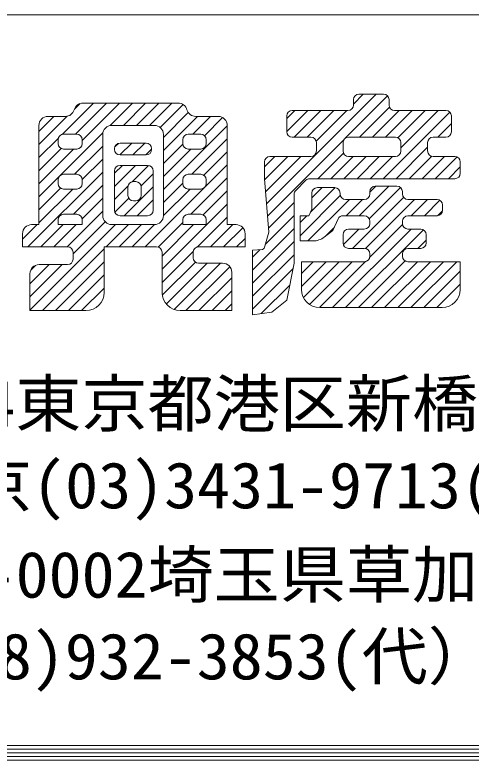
# Model space of a CAD drawing. Units: millimetres at full size; details may follow other scales. Extents: x -3475 to 3471, y -1129 to 1133.
# Drawn here: x 932.9 to 1007.1, y -1129.1 to -1007.9 of the extents above; entities that cross this region are included whole.
import ezdxf
from ezdxf.enums import TextEntityAlignment as Align

# ---------------------------------------------------------------- set-up
doc = ezdxf.new("R2010")
doc.units = ezdxf.units.MM
doc.header["$LTSCALE"] = 4
doc.layers.add('0-0_0', color=7, linetype='Continuous', lineweight=9)
doc.layers.add('1-3_WAKU', color=7, linetype='Continuous', lineweight=9)
doc.styles.add('ＭＳ ゴシック', font='')
doc.styles.get('ＭＳ ゴシック').set_extended_font_data('MS Gothic')

msp = doc.modelspace()

# ---------------------------------------------------------------- linework, layer by layer
at = {"layer": '0-0_0'}
for p, q in [((973.856, -1038.66), (991.708, -1020.808)), ((986.666, -1027.973), (993.541, -1021.097)), ((987.988, -1022.408), (989.587, -1020.808)), ((987.988, -1021.696), (987.988, -1022.572)), ((992.89, -1020.808), (988.876, -1020.808)), ((993.778, -1022.572), (993.778, -1021.696)), ((940.608, -1027.361), (945.714, -1022.255)), ((942.626, -1023.222), (943.501, -1022.347)), ((942.774, -1027.317), (947.836, -1022.255)), ((943.898, -1028.314), (949.957, -1022.255)), ((959.489, -1022.255), (944.007, -1022.255)), ((948.44, -1025.894), (952.078, -1022.255)), ((950.584, -1025.871), (954.2, -1022.255)), ((952.705, -1025.871), (956.321, -1022.255)), ((954.826, -1025.871), (958.442, -1022.255)), ((956.591, -1026.228), (960.31, -1022.508)), ((988.96, -1027.8), (993.846, -1022.914)), ((957.109, -1027.831), (961.138, -1023.802)), ((977.132, -1024.778), (978.45, -1023.46)), ((977.132, -1026.9), (980.572, -1023.46)), ((987.1, -1023.46), (978.02, -1023.46)), ((978.354, -1027.8), (982.693, -1023.46)), ((980.475, -1027.8), (984.814, -1023.46)), ((981.926, -1028.469), (986.936, -1023.46)), ((991.082, -1027.8), (995.421, -1023.46)), ((992.817, -1034.549), (1003.648, -1023.718)), ((993.203, -1027.8), (997.542, -1023.46)), ((1003.022, -1023.46), (994.666, -1023.46)), ((995.223, -1027.901), (999.664, -1023.46)), ((995.708, -1029.537), (1001.785, -1023.46)), ((936.845, -1029.003), (941.457, -1024.391)), ((936.845, -1026.882), (939.302, -1024.424)), ((941.155, -1024.424), (938.325, -1024.424)), ((957.109, -1029.952), (962.637, -1024.424)), ((961.865, -1027.317), (964.758, -1024.424)), ((966.003, -1024.424), (962.342, -1024.424)), ((963.751, -1027.553), (966.701, -1024.603)), ((977.132, -1024.348), (977.132, -1026.912)), ((1003.91, -1026.912), (1003.91, -1024.348)), ((936.845, -1025.904), (936.845, -1042.022)), ((948.698, -1025.871), (955.629, -1025.871)), ((957.109, -1036.316), (967.483, -1025.943)), ((967.483, -1042.022), (967.483, -1025.904)), ((1001.688, -1027.8), (1003.91, -1025.578)), ((940.275, -1034.058), (947.241, -1027.092)), ((943.01, -1027.317), (940.869, -1027.317)), ((947.218, -1040.542), (947.218, -1027.351)), ((957.109, -1027.351), (957.109, -1040.542)), ((963.154, -1027.317), (961.133, -1027.317)), ((936.845, -1031.124), (940.025, -1027.945)), ((939.981, -1028.205), (939.981, -1028.84)), ((943.898, -1028.84), (943.898, -1028.205)), ((949.195, -1029.381), (949.766, -1028.81)), ((950.008, -1030.689), (951.934, -1028.764)), ((954.291, -1028.764), (950.036, -1028.764)), ((952.126, -1030.692), (954.055, -1028.764)), ((957.109, -1032.073), (960.254, -1028.928)), ((960.245, -1028.205), (960.245, -1028.84)), ((961.72, -1033.826), (967.483, -1028.064)), ((964.042, -1028.84), (964.042, -1028.205)), ((974.02, -1040.619), (986.473, -1028.166)), ((978.02, -1027.8), (981.069, -1027.8)), ((981.957, -1028.688), (981.957, -1030.045)), ((986.3, -1030.045), (986.3, -1028.688)), ((987.188, -1027.8), (994.82, -1027.8)), ((995.708, -1028.688), (995.708, -1030.045)), ((1000.05, -1030.045), (1000.05, -1028.688)), ((1000.938, -1027.8), (1003.022, -1027.8)), ((936.845, -1033.246), (940.465, -1029.626)), ((936.845, -1035.367), (942.484, -1029.728)), ((940.869, -1029.728), (943.01, -1029.728)), ((942.629, -1033.826), (947.218, -1029.236)), ((949.148, -1029.652), (949.148, -1029.804)), ((954.248, -1030.692), (955.179, -1029.761)), ((955.179, -1029.804), (955.179, -1029.652)), ((957.109, -1034.195), (961.576, -1029.728)), ((961.133, -1029.728), (963.154, -1029.728)), ((963.672, -1033.996), (967.483, -1030.185)), ((994.938, -1034.549), (1000.05, -1029.438)), ((943.895, -1034.681), (947.218, -1031.358)), ((950.036, -1030.692), (954.291, -1030.692)), ((973.514, -1032.64), (975.22, -1030.933)), ((973.53, -1034.744), (977.341, -1030.933)), ((973.693, -1036.702), (979.462, -1030.933)), ((981.069, -1030.933), (974.402, -1030.933)), ((982.21, -1034.549), (986.37, -1030.39)), ((984.332, -1034.549), (987.948, -1030.933)), ((986.453, -1034.549), (990.069, -1030.933)), ((994.82, -1030.933), (987.188, -1030.933)), ((988.574, -1034.549), (992.19, -1030.933)), ((990.696, -1034.549), (994.312, -1030.933)), ((997.06, -1034.549), (1000.71, -1030.899)), ((999.181, -1034.549), (1002.797, -1030.933)), ((1004.47, -1030.933), (1000.938, -1030.933)), ((1001.302, -1034.549), (1004.836, -1031.015)), ((949.148, -1033.67), (950.439, -1032.38)), ((949.148, -1035.792), (952.56, -1032.38)), ((954.532, -1032.38), (950.036, -1032.38)), ((952.004, -1035.058), (954.668, -1032.393)), ((954.151, -1045.638), (967.483, -1032.306)), ((973.514, -1031.821), (973.514, -1034.549)), ((1003.424, -1034.549), (1005.358, -1032.616)), ((1005.358, -1033.661), (1005.358, -1031.821)), ((935.059, -1045.638), (947.218, -1033.479)), ((943.01, -1033.826), (940.869, -1033.826)), ((949.148, -1033.268), (949.148, -1039.688)), ((953.465, -1035.718), (955.42, -1033.762)), ((955.42, -1039.688), (955.42, -1033.268)), ((963.154, -1033.826), (961.133, -1033.826)), ((936.845, -1037.488), (940.213, -1034.12)), ((939.981, -1034.714), (939.981, -1035.349)), ((943.898, -1035.349), (943.898, -1034.714)), ((952.603, -1035.031), (952.208, -1035.031)), ((960.245, -1034.714), (960.245, -1035.349)), ((961.576, -1040.335), (967.483, -1034.428)), ((964.042, -1035.349), (964.042, -1034.714)), ((980.25, -1034.809), (978.599, -1036.459)), ((1004.47, -1034.549), (980.877, -1034.549)), ((936.845, -1039.61), (940.371, -1036.083)), ((936.845, -1041.731), (942.339, -1036.237)), ((940.869, -1036.237), (943.01, -1036.237)), ((942.484, -1040.335), (947.218, -1035.6)), ((949.148, -1037.913), (951.346, -1035.716)), ((950.728, -1040.576), (955.42, -1035.883)), ((951.32, -1035.919), (951.32, -1037.277)), ((953.491, -1037.277), (953.491, -1035.919)), ((957.108, -1040.56), (961.431, -1036.237)), ((957.109, -1038.437), (960.245, -1035.301)), ((961.133, -1036.237), (963.154, -1036.237)), ((981.011, -1039.992), (985, -1036.002)), ((981.233, -1037.648), (982.886, -1035.996)), ((984.929, -1035.996), (982.121, -1035.996)), ((988.912, -1040.576), (993.733, -1035.754)), ((990.543, -1041.066), (995.637, -1035.972)), ((990.642, -1036.724), (991.612, -1035.754)), ((995.061, -1035.754), (991.53, -1035.754)), ((963.582, -1040.45), (967.483, -1036.549)), ((979.304, -1043.82), (985.853, -1037.271)), ((981.233, -1036.884), (981.233, -1039.612)), ((985.817, -1037.036), (985.817, -1036.884)), ((990.642, -1036.642), (990.642, -1037.036)), ((995.949, -1037.036), (995.949, -1036.642)), ((943.882, -1041.058), (947.218, -1037.722)), ((949.2, -1039.983), (951.449, -1037.733)), ((952.208, -1038.165), (952.603, -1038.165)), ((952.85, -1040.576), (955.42, -1038.005)), ((956.868, -1049.285), (967.483, -1038.67)), ((974.183, -1042.577), (978.338, -1038.421)), ((980.571, -1044.674), (987.321, -1037.924)), ((989.754, -1037.924), (986.705, -1037.924)), ((986.791, -1040.576), (989.442, -1037.924)), ((987.851, -1045.879), (996.145, -1037.586)), ((989.949, -1045.903), (997.928, -1037.924)), ((1001.574, -1037.924), (996.837, -1037.924)), ((997.397, -1040.576), (1000.049, -1037.924)), ((999.518, -1040.576), (1002.037, -1038.057)), ((941.423, -1045.638), (947.218, -1039.843)), ((1001.646, -1040.57), (1002.456, -1039.759)), ((1002.462, -1039.688), (1002.462, -1038.812)), ((943.01, -1040.335), (940.869, -1040.335)), ((950.036, -1040.576), (954.532, -1040.576)), ((963.154, -1040.335), (961.133, -1040.335)), ((962.606, -1045.668), (967.483, -1040.792)), ((973.706, -1045.175), (978.338, -1040.543)), ((979.304, -1041.699), (980.427, -1040.576)), ((984.611, -1042.986), (985.486, -1041.091)), ((986.292, -1040.576), (989.754, -1040.576)), ((996.837, -1040.576), (1001.574, -1040.576)), ((934.191, -1044.385), (936.554, -1042.022)), ((935.398, -1055.906), (949.282, -1042.022)), ((936.845, -1042.022), (935.671, -1042.022)), ((937.18, -1045.638), (940.796, -1042.022)), ((939.302, -1045.638), (942.918, -1042.022)), ((939.981, -1041.223), (939.981, -1042.022)), ((943.898, -1042.022), (939.981, -1042.022)), ((942.394, -1046.789), (947.626, -1041.557)), ((943.898, -1042.022), (943.898, -1041.223)), ((947.787, -1045.638), (951.403, -1042.022)), ((955.629, -1042.022), (948.698, -1042.022)), ((949.908, -1045.638), (953.524, -1042.022)), ((952.03, -1045.638), (955.648, -1042.02)), ((956.232, -1045.679), (960.245, -1041.665)), ((956.868, -1047.164), (962.01, -1042.022)), ((960.245, -1041.223), (960.245, -1042.022)), ((964.042, -1042.022), (960.245, -1042.022)), ((964.042, -1042.022), (964.042, -1041.223)), ((964.758, -1045.638), (968.374, -1042.022)), ((968.898, -1042.022), (967.483, -1042.022)), ((990.617, -1047.356), (995.964, -1042.009)), ((990.642, -1041.464), (990.642, -1041.857)), ((995.949, -1041.857), (995.949, -1041.464)), ((934.191, -1043.502), (934.191, -1045.638)), ((966.879, -1045.638), (969.997, -1042.52)), ((970.378, -1045.638), (970.378, -1043.502)), ((971.584, -1049.419), (978.338, -1042.664)), ((983.241, -1044.051), (984.611, -1042.986)), ((983.575, -1043.791), (984.809, -1042.558)), ((984.573, -1055.522), (997.349, -1042.745)), ((986.346, -1045.263), (988.864, -1042.745)), ((986.694, -1055.522), (999.353, -1042.862)), ((989.754, -1042.745), (987.188, -1042.745)), ((998.921, -1042.745), (996.837, -1042.745)), ((969, -1045.638), (970.378, -1044.261)), ((979.304, -1044.674), (981.424, -1044.674)), ((986.3, -1043.633), (986.3, -1044.991)), ((998.458, -1045.879), (999.809, -1044.528)), ((999.809, -1044.991), (999.809, -1043.633)), ((934.191, -1045.638), (941.506, -1045.638)), ((947.46, -1053.044), (947.46, -1045.638)), ((947.46, -1045.638), (955.98, -1045.638)), ((962.822, -1045.638), (970.378, -1045.638)), ((971.584, -1051.54), (978.338, -1044.785)), ((987.188, -1045.879), (989.754, -1045.879)), ((996.837, -1045.879), (998.921, -1045.879)), ((937.422, -1056.004), (947.46, -1045.966)), ((942.394, -1046.526), (942.394, -1047.643)), ((956.868, -1051.406), (961.964, -1046.31)), ((956.868, -1046.526), (956.868, -1053.044)), ((961.934, -1047.402), (961.934, -1046.526)), ((971.584, -1047.297), (972.782, -1046.099)), ((971.584, -1053.661), (978.338, -1046.906)), ((990.642, -1046.767), (990.642, -1047.161)), ((995.949, -1047.161), (995.949, -1046.767)), ((939.543, -1056.004), (947.46, -1048.087)), ((956.907, -1053.489), (962.289, -1048.107)), ((957.566, -1054.952), (964.227, -1048.29)), ((958.814, -1055.824), (966.349, -1048.29)), ((966.726, -1048.29), (962.822, -1048.29)), ((979.545, -1048.049), (979.545, -1052.562)), ((989.754, -1048.049), (979.545, -1048.049)), ((979.545, -1049.943), (981.439, -1048.049)), ((979.545, -1052.064), (983.56, -1048.049)), ((979.861, -1053.869), (985.682, -1048.049)), ((980.849, -1055.002), (987.803, -1048.049)), ((982.456, -1055.517), (989.949, -1048.024)), ((988.815, -1055.522), (996.403, -1047.934)), ((990.937, -1055.522), (998.41, -1048.049)), ((993.058, -1055.522), (1000.531, -1048.049)), ((995.179, -1055.522), (1002.652, -1048.049)), ((1005.358, -1048.049), (996.837, -1048.049)), ((997.3, -1055.522), (1004.774, -1048.049)), ((1005.358, -1052.562), (1005.358, -1048.049)), ((935.398, -1051.664), (938.53, -1048.531)), ((935.398, -1053.785), (940.652, -1048.531)), ((935.532, -1049.408), (936.275, -1048.665)), ((941.506, -1048.531), (936.878, -1048.531)), ((960.756, -1056.004), (967.894, -1048.866)), ((971.584, -1055.783), (978.154, -1049.212)), ((999.422, -1055.522), (1005.358, -1049.586)), ((935.398, -1050.011), (935.398, -1056.004)), ((941.664, -1056.004), (947.46, -1050.208)), ((962.877, -1056.004), (968.206, -1050.675)), ((968.206, -1056.004), (968.206, -1049.77)), ((972.997, -1056.491), (977.623, -1051.865)), ((1001.543, -1055.522), (1005.358, -1051.707)), ((943.786, -1056.004), (947.46, -1052.33)), ((964.999, -1056.004), (968.206, -1052.796)), ((967.12, -1056.004), (968.206, -1054.917)), ((982.505, -1055.522), (1002.398, -1055.522)), ((935.398, -1056.004), (944.5, -1056.004)), ((959.828, -1056.004), (968.206, -1056.004))]:
    msp.add_line(p, q, dxfattribs=at)
for points in [[(973.605, -1045.544), (974.237, -1043.228), (973.514, -1034.549)], [(978.338, -1037.087), (978.338, -1048.29), (977.132, -1054.316), (974.72, -1056.245), (971.584, -1056.692)], [(979.304, -1044.674), (979.304, -1040.576), (980.751, -1040.576), (981.233, -1039.491)], [(971.584, -1056.692), (971.584, -1046.196), (973.219, -1046.063)]]:
    msp.add_lwpolyline(points, dxfattribs=at)
for centre, radius, start, end in [((988.876, -1021.696), 0.888, 90, 180), ((992.89, -1021.696), 0.888, 0, 90), ((944.007, -1023.735), 1.48, 90, 164.512), ((959.489, -1023.735), 1.48, 15.488, 90), ((987.1, -1022.572), 0.888, 270, 0), ((994.666, -1022.572), 0.888, 180, 270), ((941.155, -1022.944), 1.48, 270, 344.512), ((962.342, -1022.944), 1.48, 195.488, 270), ((978.02, -1024.348), 0.888, 90, 180), ((1003.022, -1024.348), 0.888, 0, 90), ((938.325, -1025.904), 1.48, 90, 180), ((966.003, -1025.904), 1.48, 0, 90), ((948.698, -1027.351), 1.48, 90, 180), ((955.629, -1027.351), 1.48, 0, 90), ((940.869, -1028.205), 0.888, 90, 180), ((943.01, -1028.205), 0.888, 0, 90), ((961.133, -1028.205), 0.888, 90, 180), ((963.154, -1028.205), 0.888, 0, 90), ((978.02, -1026.912), 0.888, 180, 270), ((1003.022, -1026.912), 0.888, 270, 0), ((940.869, -1028.84), 0.888, 180, 270), ((943.01, -1028.84), 0.888, 270, 0), ((950.036, -1029.652), 0.888, 90, 180), ((954.291, -1029.652), 0.888, 0, 90), ((961.133, -1028.84), 0.888, 180, 270), ((963.154, -1028.84), 0.888, 270, 0), ((981.069, -1028.688), 0.888, 0, 90), ((987.188, -1028.688), 0.888, 90, 180), ((994.82, -1028.688), 0.888, 0, 90), ((1000.938, -1028.688), 0.888, 90, 180), ((950.036, -1029.804), 0.888, 180, 270), ((954.291, -1029.804), 0.888, 270, 0), ((981.069, -1030.045), 0.888, 270, 0), ((987.188, -1030.045), 0.888, 180, 270), ((994.82, -1030.045), 0.888, 270, 0), ((1000.938, -1030.045), 0.888, 180, 270), ((974.402, -1031.821), 0.888, 90, 180), ((1004.47, -1031.821), 0.888, 0, 90), ((950.036, -1033.268), 0.888, 90, 180), ((954.532, -1033.268), 0.888, 0, 90), ((940.869, -1034.714), 0.888, 90, 180), ((943.01, -1034.714), 0.888, 0, 90), ((961.133, -1034.714), 0.888, 90, 180), ((963.154, -1034.714), 0.888, 0, 90), ((1004.47, -1033.661), 0.888, 270, 0), ((952.208, -1035.919), 0.888, 90, 180), ((952.603, -1035.919), 0.888, 0, 90), ((980.877, -1035.437), 0.888, 90, 134.9788), ((940.869, -1035.349), 0.888, 180, 270), ((943.01, -1035.349), 0.888, 270, 0), ((961.133, -1035.349), 0.888, 180, 270), ((963.154, -1035.349), 0.888, 270, 0), ((982.121, -1036.884), 0.888, 90, 180), ((984.929, -1036.884), 0.888, 0, 90), ((991.53, -1036.642), 0.888, 90, 180), ((995.061, -1036.642), 0.888, 0, 90), ((952.208, -1037.277), 0.888, 180, 270), ((952.603, -1037.277), 0.888, 270, 0), ((979.226, -1037.087), 0.888, 134.9788, 180), ((986.705, -1037.036), 0.888, 180, 270), ((989.754, -1037.036), 0.888, 270, 0), ((996.837, -1037.036), 0.888, 180, 270), ((1001.574, -1038.812), 0.888, 0, 90), ((950.036, -1039.688), 0.888, 180, 270), ((954.532, -1039.688), 0.888, 270, 0), ((1001.574, -1039.688), 0.888, 270, 0), ((940.869, -1041.223), 0.888, 90, 180), ((943.01, -1041.223), 0.888, 0, 90), ((948.698, -1040.542), 1.48, 180, 270), ((955.629, -1040.542), 1.48, 270, 0), ((961.133, -1041.223), 0.888, 90, 180), ((963.154, -1041.223), 0.888, 0, 90), ((986.292, -1041.464), 0.888, 90, 155.209), ((989.754, -1041.464), 0.888, 0, 90), ((996.837, -1041.464), 0.888, 90, 180), ((935.671, -1043.502), 1.48, 90, 180), ((968.898, -1043.502), 1.48, 0, 90), ((989.754, -1041.857), 0.888, 270, 0), ((996.837, -1041.857), 0.888, 180, 270), ((987.188, -1043.633), 0.888, 90, 180), ((998.921, -1043.633), 0.888, 0, 90), ((981.424, -1041.714), 2.96, 270, 307.854), ((941.506, -1046.526), 0.888, 0, 90), ((955.98, -1046.526), 0.888, 0, 90), ((962.822, -1046.526), 0.888, 90, 180), ((972.748, -1045.31), 0.888, 301.98631, 344.73412), ((987.188, -1044.991), 0.888, 180, 270), ((989.754, -1046.767), 0.888, 0, 90), ((996.837, -1046.767), 0.888, 90, 180), ((998.921, -1044.991), 0.888, 270, 0), ((989.754, -1047.161), 0.888, 270, 0), ((996.837, -1047.161), 0.888, 180, 270), ((941.506, -1047.643), 0.888, 270, 0), ((962.822, -1047.402), 0.888, 180, 270), ((966.726, -1049.77), 1.48, 0, 90), ((936.878, -1050.011), 1.48, 90, 180), ((944.5, -1053.044), 2.96, 270, 0), ((959.828, -1053.044), 2.96, 180, 270), ((982.505, -1052.562), 2.96, 180, 270), ((1002.398, -1052.562), 2.96, 270, 0)]:
    msp.add_arc(centre, radius, start, end, dxfattribs=at)
at = {"layer": '1-3_WAKU'}
for p, q in [((270.081, -1007.91), (3470.081, -1007.91)), ((271.281, -1126.71), (3468.881, -1126.71)), ((270.081, -1127.91), (3470.081, -1127.91)), ((270.681, -1127.31), (3469.481, -1127.31)), ((268.881, -1129.11), (3471.281, -1129.11)), ((269.481, -1128.51), (3470.681, -1128.51))]:
    msp.add_line(p, q, dxfattribs=at)

# ---------------------------------------------------------------- texts
at = {"layer": '0-0_0', "style": 'ＭＳ ゴシック', "width": 1.05}
for s, p in [('本社〒105-0004東京都港区新橋5-8-11新橋エンタービル3Ｆ', (857.861, -1077.122)), ('TEL.東京(03)3431-9713(代）  FAX.(03)3431-9708', (892.807, -1090.411)), ('関東支店〒340-0002埼玉県草加市青柳6-16-1', (857.861, -1104.946)), ('TEL.(048)932-3853(代）  FAX.(048)931-8164', (892.807, -1118.235))]:
    msp.add_text(s, height=7.507, dxfattribs=at).set_placement(p, align=Align.BOTTOM_LEFT)

doc.saveas('drawing.dxf')
